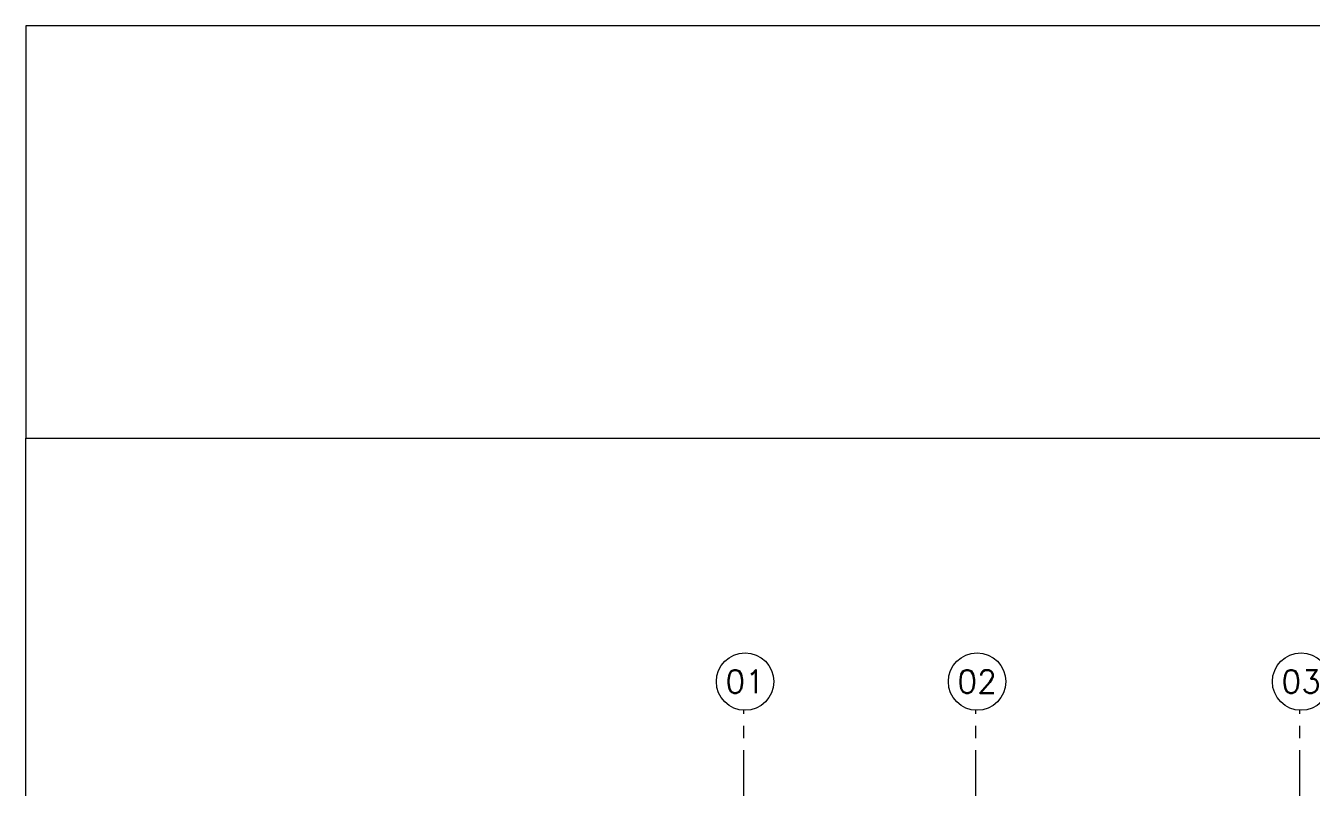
# Model space of a CAD drawing. Header units: millimetres. Extents: x -30697 to 201471, y -29614 to 19378.
# Drawn here: x -30697 to -13934, y 9445 to 19378 of the extents above; entities that cross this region are included whole.
import ezdxf
from ezdxf.enums import TextEntityAlignment as Align

# ---------------------------------------------------------------- set-up
doc = ezdxf.new("R2010")
doc.units = ezdxf.units.MM
doc.header["$MEASUREMENT"] = 0
doc.linetypes.add('CENTER2', pattern=[28.575, 19.05, -3.175, 3.175, -3.175])
doc.layers.add('00--ORIGIN', color=6, linetype='Continuous', lineweight=0, plot=False)
for name, color, linetype, lineweight in [('03--GRID', 252, 'CENTER2', 5), ('03--GRIDBUBBLE', 8, 'Continuous', 18), ('03--GRIDTEXT', 4, 'Continuous', 40)]:
    doc.layers.add(name, color=color, linetype=linetype, lineweight=lineweight)
doc.styles.add('Ariel', font='arial.ttf', dxfattribs={"width": 0.8})
doc.styles.add('ROMANS', font='romans.shx')

# ---------------------------------------------------------------- blocks, each defined once
blk = doc.blocks.new('GRUDH')
at = {"layer": '03--GRIDBUBBLE'}
blk.add_circle((0, 0), 499, dxfattribs=at)
at = {"layer": '03--GRIDTEXT', "style": 'Ariel', "width": 0.8, "flags": 4}
blk.add_attdef('GRID', text='', height=400, dxfattribs=at).set_placement((0, 0), align=Align.MIDDLE_CENTER)

msp = doc.modelspace()

# ---------------------------------------------------------------- linework, layer by layer
at = {"layer": '00--ORIGIN'}
for points in [[(201470.782, 19377.856), (-30696.803, 19377.856), (-30696.803, 13997.519), (201470.782, 13997.519)], [(-30696.803, 13997.519), (201470.782, 13997.519), (201470.782, -29614.447), (-30696.803, -29614.447)]]:
    msp.add_lwpolyline(points, close=True, dxfattribs=at)
at = {"layer": '03--GRID', "ltscale": 50}
for p, q in [((-21333.549, -1025.464), (-21333.549, 10449.646)), ((-18308.549, -1025.464), (-18308.549, 10449.646)), ((-14083.549, -1025.464), (-14083.549, 10449.646))]:
    msp.add_line(p, q, dxfattribs=at)

# ---------------------------------------------------------------- block references
at = {"layer": '03--GRIDBUBBLE'}
ref = msp.add_blockref('GRUDH', (-21316.201, 10823.869), dxfattribs=dict(at, xscale=0.75, yscale=0.75, zscale=0.75, rotation=267.345885247266))
ref.add_attrib('GRID', '01', dxfattribs={"layer": '03--GRIDTEXT', "height": 300, "style": 'ROMANS'}).set_placement((-21316.201, 10823.869), align=Align.MIDDLE_CENTER)
ref = msp.add_blockref('GRUDH', (-18291.201, 10823.869), dxfattribs=dict(at, xscale=0.75, yscale=0.75, zscale=0.75, rotation=267.345885247266))
ref.add_attrib('GRID', '02', dxfattribs={"layer": '03--GRIDTEXT', "height": 300, "style": 'ROMANS'}).set_placement((-18291.201, 10823.869), align=Align.MIDDLE_CENTER)
ref = msp.add_blockref('GRUDH', (-14066.201, 10823.869), dxfattribs=dict(at, xscale=0.75, yscale=0.75, zscale=0.75, rotation=267.345885247266))
ref.add_attrib('GRID', '03', dxfattribs={"layer": '03--GRIDTEXT', "height": 300, "style": 'ROMANS'}).set_placement((-14066.201, 10823.869), align=Align.MIDDLE_CENTER)

doc.saveas('drawing.dxf')
